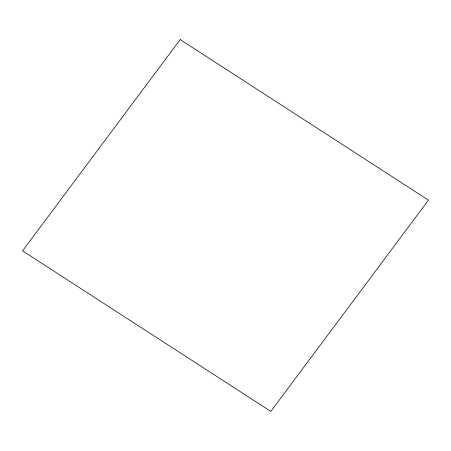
<?xml version="1.0" encoding="UTF-8"?>
<svg xmlns="http://www.w3.org/2000/svg" width="451" height="451" viewBox="0 0 451 451"><rect width="100%" height="100%" fill="white"/><g stroke="black" fill="none" stroke-linecap="round" stroke-linejoin="round"><path stroke-width="0.68" d="M180.186 39.592L22.55 250.857L270.814 411.408L428.45 200.143L180.186 39.592"/></g></svg>
